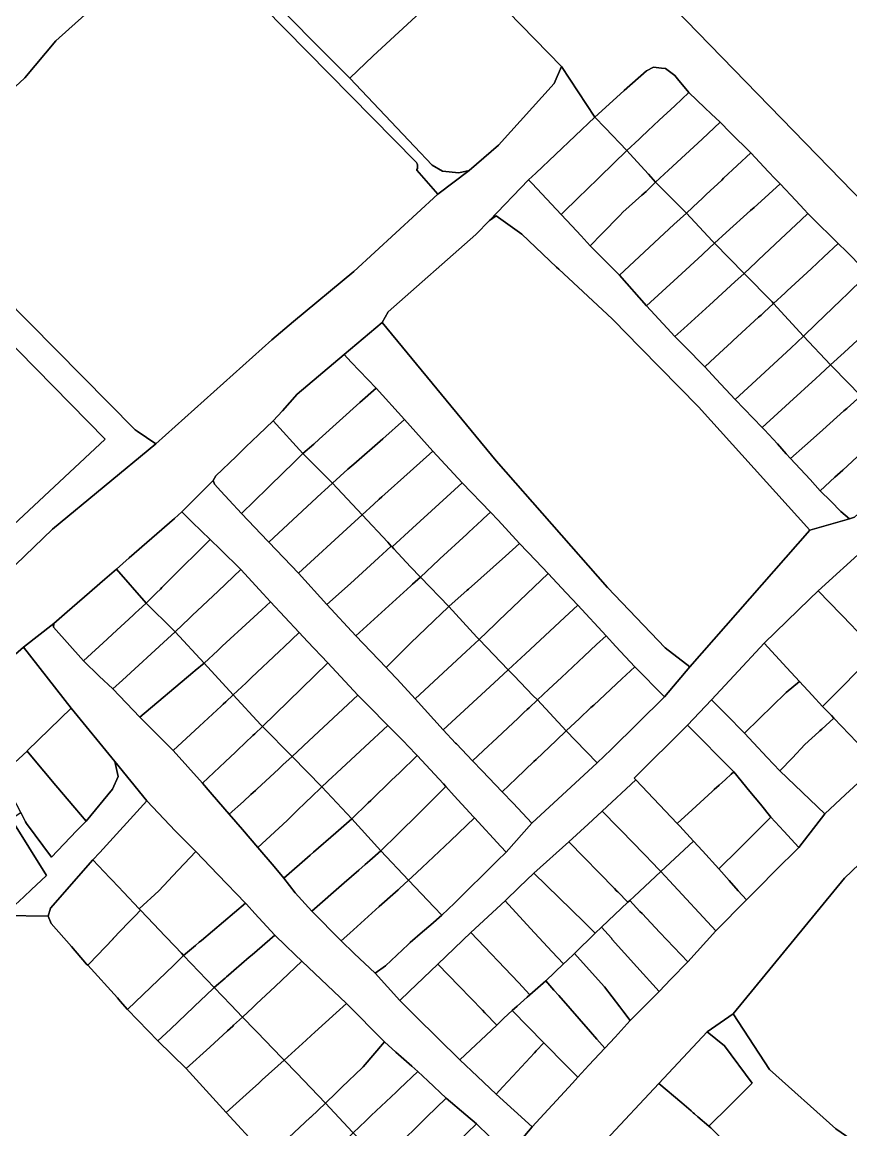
# Model space of a CAD drawing. Header units: inches. Extents: x 469561 to 471650, y 1000291 to 1003909.
# Drawn here: x 470900.6 to 471134.5, y 1000891.8 to 1001204.6 of the extents above; entities that cross this region are included whole.
import ezdxf

# ---------------------------------------------------------------- set-up
doc = ezdxf.new("R2010")
doc.units = ezdxf.units.IN
doc.header["$MEASUREMENT"] = 0
doc.layers.add('Gulele_10_08_New_Parcel', color=7, linetype='Continuous')

msp = doc.modelspace()

# ---------------------------------------------------------------- linework, layer by layer
at = {"layer": 'Gulele_10_08_New_Parcel'}
for points in [[(470872.5757, 1001426.4886), (471165.3998, 1001125.4952), (471210.7832, 1001089.9312), (471292.878, 1001049.4518)], [(470871.0301, 1001160.8889), (470901.2209, 1001188.7891), (470901.3201, 1001188.8808), (470910.0527, 1001199.3123), (470910.9881, 1001200.15), (470941.7318, 1001227.6826)], [(470950.3574, 1001227.5572), (471011.668, 1001165.173), (471011.8811, 1001164.9059), (471012.0459, 1001164.6066), (471012.1575, 1001164.2836), (471012.2128, 1001163.9464), (471012.2101, 1001163.6048), (471012.1495, 1001163.2685), (471012.0327, 1001162.9473), (471011.948, 1001162.799), (471017.8766, 1001156.0344), (470994.1962, 1001134.1441), (470977.132, 1001120.0352), (470972.2702, 1001115.936), (470971.0421, 1001114.8356), (470938.3325, 1001085.5256), (470933.001, 1001089.0999), (470932.7245, 1001089.2731), (470932.4799, 1001089.4889), (470872.7231, 1001149.8648)], [(470966.5411, 1001215.4953), (470993.0563, 1001188.7409), (471011.3501, 1001169.4266), (471016.3155, 1001164.1842), (471019.2678, 1001162.5113), (471023.893, 1001162.0192), (471026.7468, 1001162.7081), (471017.8766, 1001156.0344), (471011.948, 1001162.799), (471012.0327, 1001162.9473), (471012.1495, 1001163.2685), (471012.2101, 1001163.6048), (471012.2128, 1001163.9464), (471012.1575, 1001164.2836), (471012.0459, 1001164.6066), (471011.8811, 1001164.9059), (471011.668, 1001165.173), (470950.3574, 1001227.5572)], [(471134.6593, 1001138.4793), (471133.2694, 1001139.823), (471130.9888, 1001142.0278), (471130.6293, 1001142.3793), (471123.6249, 1001149.3206), (471122.3618, 1001150.5723), (471121.3062, 1001151.6983), (471118.9859, 1001154.1732), (471114.5464, 1001158.9087), (471113.0655, 1001160.4685), (471111.3086, 1001162.319), (471106.2557, 1001167.6413), (471100.4985, 1001173.395), (471097.5955, 1001176.2961), (471095.0556, 1001178.7271), (471093.2994, 1001180.4081), (471088.8255, 1001184.6901), (471085.5741, 1001188.5673), (471084.8093, 1001189.4793), (471082.1593, 1001191.4793), (471081.1044, 1001191.6122), (471078.8027, 1001191.9021), (471076.7887, 1001190.8463), (471070.559, 1001185.2274), (471066.3374, 1001181.4197), (471062.2923, 1001177.7712), (471052.8251, 1001192.0338), (471026.2548, 1001219.3914)], [(470875.0445, 1001028.5938), (470909.136, 1001061.4212), (470938.3325, 1001085.5256), (470971.0421, 1001114.8356), (470972.2702, 1001115.936), (470977.132, 1001120.0352), (470994.1962, 1001134.1441), (471017.8766, 1001156.0344), (471026.7468, 1001162.7081), (471035.0131, 1001169.7935), (471050.7585, 1001187.2118), (471052.8251, 1001192.0338), (471062.2923, 1001177.7712), (471045.576, 1001161.9282), (471043.5415, 1001159.9999), (471032.4693, 1001148.5793), (471028.6893, 1001144.5793), (471003.9093, 1001122.7793), (471002.2193, 1001119.7793), (470991.4553, 1001110.7179), (470978.2061, 1001099.478), (470974.0346, 1001094.8577), (470971.4746, 1001092.0222), (470967.3121, 1001088.0348), (470963.7304, 1001084.6038), (470960.9749, 1001081.9641), (470955.2493, 1001076.4793), (470954.5293, 1001075.1793), (470945.6203, 1001066.2654), (470943.5322, 1001064.4408), (470930.7609, 1001053.281), (470927.1656, 1001050.1394), (470923.8619, 1001047.2669), (470918.1577, 1001042.3074), (470916.1283, 1001040.543), (470913.2797, 1001038.0662), (470909.4993, 1001034.7793), (470900.9393, 1001028.0793), (470887.9393, 1001016.7793)], [(470872.7231, 1001149.8648), (470932.4799, 1001089.4889), (470932.7245, 1001089.2731), (470933.001, 1001089.0999), (470938.3325, 1001085.5256), (470909.136, 1001061.4212), (470875.0445, 1001028.5938)], [(470885.1593, 1001050.5793), (470924.0346, 1001086.7843), (470865.2637, 1001146.5548)], [(471138.5254, 1001056.0645), (471125.3293, 1001043.9968), (471122.8602, 1001041.5963), (471110.0764, 1001029.1681), (471106.5159, 1001025.3547), (471105.25, 1001023.9989), (471100.2368, 1001018.6295), (471095.1678, 1001013.2004), (471088.3998, 1001006.0093), (471073.358, 1000991.0414), (471073.8038, 1000990.5739), (471064.3495, 1000981.8025), (471060.3679, 1000978.136), (471054.9126, 1000973.1124), (471045.0004, 1000964.2865), (471040.88, 1000960.27), (471036.9213, 1000956.411), (471027.2807, 1000947.5172), (471017.9093, 1000938.5793), (471009.8277, 1000930.8362), (471007.1848, 1000928.3039), (471000.2108, 1000936.0071), (471003.1386, 1000938.1302), (471009.5253, 1000944.1444), (471010.1246, 1000944.7087), (471013.5641, 1000947.6761), (471015.9229, 1000949.7111), (471019.0318, 1000952.3933), (471022.6412, 1000955.8281), (471022.7099, 1000955.896), (471034.7007, 1000967.7429), (471037.1954, 1000970.2076), (471044.452, 1000978.4144), (471062.913, 1000995.3683), (471066.8131, 1000999.2168), (471081.8763, 1001014.0804), (471089.0893, 1001022.4793), (471122.9693, 1001061.0793), (471134.1892, 1001064.3324), (471135.5715, 1001064.7689)], [(471151.7673, 1000877.2541), (471130.2493, 1000892.0793), (471111.5593, 1000908.7793), (471101.3393, 1000924.5793), (471132.7793, 1000962.8793), (471200.9093, 1001027.8793), (471210.7793, 1001037.7793), (471217.1293, 1001043.7793), (471225.9093, 1001051.5793), (471236.9093, 1001060.2793), (471245.1593, 1001057.2793), (471253.4393, 1001053.8793)], [(471032.4951, 1000889.9244), (471028.8093, 1000893.4793), (471025.8456, 1000896.0147), (471020.2929, 1000900.7648), (471015.1107, 1000905.5987), (471012.2435, 1000908.2731), (471010.5591, 1000909.7636), (471006.0794, 1000913.7277), (471002.8412, 1000916.5931), (470992.0893, 1000927.4793), (470979.5046, 1000939.3886), (470977.6083, 1000941.2341), (470974.918, 1000943.8523), (470971.9287, 1000946.7616), (470966.2655, 1000952.8852), (470963.8638, 1000955.4822), (470963.6087, 1000955.758), (470955.8369, 1000963.8462), (470949.5593, 1000970.3793), (470944.5799, 1000975.3762), (470943.8793, 1000976.0793), (470935.8077, 1000984.7089), (470926.7537, 1000995.7751), (470914.3793, 1001010.8793), (470900.9393, 1001028.0793), (470909.4993, 1001034.7793), (470909.3793, 1001033.6793), (470917.8682, 1001024.2294), (470922.338, 1001019.9302), (470926.1456, 1001016.2679), (470933.7441, 1001008.3397), (470943.1556, 1000998.8761), (470951.5002, 1000989.6521), (470953.6497, 1000987.1607), (470956.0207, 1000984.4124), (470959.0125, 1000980.9446), (470962.7584, 1000976.5732), (470967.1416, 1000971.4582), (470971.694, 1000966.1009), (470974.4376, 1000962.8723), (470977.6396, 1000958.6807), (470982.3551, 1000953.5576), (470990.6219, 1000945.1162), (470994.3344, 1000941.5895), (471000.2108, 1000936.0071), (471007.1848, 1000928.3039), (471011.7134, 1000923.8117), (471024.0898, 1000911.5347), (471029.1539, 1000906.7958), (471034.4013, 1000901.8853), (471044.5252, 1000892.5929), (471037.9034, 1000884.7084)], [(471200.9093, 1001027.8793), (471132.7793, 1000962.8793), (471101.3393, 1000924.5793), (471093.9693, 1000919.4793), (471080.3393, 1000904.8793), (471065.3793, 1000888.8793)], [(471037.9034, 1000884.7084), (471044.5252, 1000892.5929), (471055.9131, 1000904.9998), (471057.4246, 1000906.6465), (471060.5765, 1000909.9937), (471065.0963, 1000914.7935), (471067.9629, 1000917.9671), (471072.2193, 1000922.6793), (471080.4398, 1000930.8838), (471083.7299, 1000934.2835), (471088.4712, 1000939.1829), (471096.4369, 1000947.9877), (471105.0379, 1000956.7297), (471108.8032, 1000960.4951), (471113.0169, 1000964.7087), (471119.8429, 1000971.5348), (471127.1749, 1000981.0523), (471133.0535, 1000986.4639), (471142.262, 1000994.9408)], [(470895.4127, 1000952.2701), (470907.8714, 1000952.1053), (470908.7508, 1000950.076), (470914.4731, 1000943.52), (470918.7755, 1000938.5908), (470919.1001, 1000938.3063), (470927.4357, 1000929.0211), (470928.2762, 1000928.0849), (470930.3382, 1000925.788), (470936.1592, 1000919.6861), (470938.8516, 1000916.8637), (470946.901, 1000909.0848), (470958.1973, 1000896.7063), (470967.8156, 1000886.1532)], [(471105.6893, 1000881.3793), (471094.9993, 1000892.3793), (471094.4593, 1000892.8356), (471100.2435, 1000898.5716), (471106.1465, 1000904.4255), (471106.54, 1000904.8157), (471106.6438, 1000904.9186), (471098.8793, 1000915.4793), (471093.9693, 1000919.4793), (471101.3393, 1000924.5793), (471111.5593, 1000908.7793), (471130.2493, 1000892.0793), (471151.7673, 1000877.2541)], [(471065.3793, 1000888.8793), (471080.3393, 1000904.8793), (471086.7788, 1000899.3635), (471089.413, 1000897.1072), (471090.0293, 1000896.5793), (471090.3704, 1000896.291), (471091.3345, 1000895.4763), (471094.4593, 1000892.8356), (471094.9993, 1000892.3793), (471105.6893, 1000881.3793)]]:
    msp.add_lwpolyline(points, dxfattribs=at)
for points in [[(470815.7428, 1001198.5782), (470825.6582, 1001207.4122), (470842.4913, 1001222.4096), (470846.3523, 1001225.8495), (470857.4011, 1001235.6933), (470900.9757, 1001274.5157), (470939.3617, 1001231.4309), (470941.9476, 1001227.8758), (470941.7318, 1001227.6826), (470910.9881, 1001200.15), (470910.0527, 1001199.3123), (470901.3201, 1001188.8808), (470901.2209, 1001188.7891), (470871.0301, 1001160.8889), (470867.4328, 1001157.5645), (470861.1144, 1001150.9445), (470832.6293, 1001181.0793), (470828.6956, 1001185.1556)], [(470999.7024, 1001195.0965), (470993.0563, 1001188.7409), (470966.5411, 1001215.4953), (470971.2476, 1001219.4483), (470972.614, 1001220.6383), (470978.1583, 1001225.4665), (471001.3467, 1001245.6603), (471026.2548, 1001219.3914), (471023.6952, 1001217.1404), (471014.1674, 1001208.3866)], [(471026.7468, 1001162.7081), (471023.893, 1001162.0192), (471019.2678, 1001162.5113), (471016.3155, 1001164.1842), (471011.3501, 1001169.4266), (470993.0563, 1001188.7409), (470999.7024, 1001195.0965), (471014.1674, 1001208.3866), (471023.6952, 1001217.1404), (471026.2548, 1001219.3914), (471052.8251, 1001192.0338), (471050.7585, 1001187.2118), (471035.0131, 1001169.7935)], [(471062.2923, 1001177.7712), (471066.3374, 1001181.4197), (471070.559, 1001185.2274), (471076.7887, 1001190.8463), (471078.8027, 1001191.9021), (471081.1044, 1001191.6122), (471082.1593, 1001191.4793), (471084.8093, 1001189.4793), (471085.5741, 1001188.5673), (471088.8255, 1001184.6901), (471084.8175, 1001180.9584), (471080.4449, 1001176.8874), (471077.1819, 1001173.8494), (471075.3127, 1001172.1091), (471074.7165, 1001171.554), (471071.2825, 1001168.3568), (471065.1675, 1001174.7603)], [(471071.2825, 1001168.3568), (471074.7165, 1001171.554), (471075.3127, 1001172.1091), (471077.1819, 1001173.8494), (471080.4449, 1001176.8874), (471084.8175, 1001180.9584), (471088.8255, 1001184.6901), (471093.2994, 1001180.4081), (471095.0556, 1001178.7271), (471097.5955, 1001176.2961), (471092.5219, 1001171.5675), (471087.8434, 1001167.2072), (471083.0611, 1001162.7502), (471079.4077, 1001159.3452), (471077.3543, 1001161.6226), (471072.165, 1001167.3781)], [(470793.6593, 1001142.7793), (470829.817, 1001178.3154), (470832.6293, 1001181.0793), (470861.1144, 1001150.9445), (470865.2637, 1001146.5548), (470924.0346, 1001086.7843), (470885.1593, 1001050.5793)], [(471043.5415, 1001159.9999), (471045.576, 1001161.9282), (471062.2923, 1001177.7712), (471065.1675, 1001174.7603), (471071.2825, 1001168.3568), (471063.6241, 1001160.8624), (471059.5726, 1001156.8976), (471058.0565, 1001155.4139), (471052.7809, 1001150.2513), (471044.5152, 1001158.9725)], [(471079.4077, 1001159.3452), (471083.0611, 1001162.7502), (471087.8434, 1001167.2072), (471092.5219, 1001171.5675), (471097.5955, 1001176.2961), (471100.4985, 1001173.395), (471106.2557, 1001167.6413), (471098.5992, 1001160.4706), (471098.0569, 1001159.9627), (471093.7049, 1001155.8868), (471092.4142, 1001154.6781), (471091.5258, 1001153.846), (471088.0809, 1001150.6197), (471080.0591, 1001158.6898)], [(471052.7809, 1001150.2513), (471058.0565, 1001155.4139), (471059.5726, 1001156.8976), (471063.6241, 1001160.8624), (471071.2825, 1001168.3568), (471072.165, 1001167.3781), (471077.3543, 1001161.6226), (471079.4077, 1001159.3452), (471076.6951, 1001156.7812), (471075.5293, 1001155.6793), (471070.1593, 1001150.8793), (471069.2938, 1001149.995), (471064.2376, 1001144.8289), (471060.929, 1001141.4484), (471058.3898, 1001144.1917), (471055.7566, 1001147.0365)], [(471088.0809, 1001150.6197), (471091.5258, 1001153.846), (471092.4142, 1001154.6781), (471093.7049, 1001155.8868), (471098.0569, 1001159.9627), (471098.5992, 1001160.4706), (471106.2557, 1001167.6413), (471111.3086, 1001162.319), (471113.0655, 1001160.4685), (471114.5464, 1001158.9087), (471111.3246, 1001155.9907), (471108.1311, 1001153.0983), (471107.2169, 1001152.2703), (471106.1919, 1001151.3419), (471099.3634, 1001145.1572), (471096.0187, 1001142.1279), (471095.3793, 1001142.7793)], [(471032.4693, 1001148.5793), (471043.5415, 1001159.9999), (471044.5152, 1001158.9725), (471052.7809, 1001150.2513), (471055.7566, 1001147.0365), (471058.3898, 1001144.1917), (471060.929, 1001141.4484), (471065.4228, 1001136.9152), (471069.2226, 1001133.0821), (471076.8614, 1001124.4974), (471082.6592, 1001118.1726), (471084.864, 1001115.7673), (471087.6314, 1001112.9608), (471093.2785, 1001107.2339), (471096.4762, 1001103.7876), (471101.8606, 1001097.9845), (471109.5172, 1001090.1498), (471110.1907, 1001089.4127), (471113.7797, 1001085.4846), (471116.3065, 1001082.7024), (471117.5292, 1001081.3561), (471123.0254, 1001075.382), (471125.8956, 1001072.2622), (471128.8399, 1001069.2812), (471131.7157, 1001066.3694), (471134.1892, 1001064.3324), (471122.9693, 1001061.0793), (471091.5293, 1001095.9793), (471075.1078, 1001112.6086), (471074.9393, 1001112.7793), (471067.5186, 1001120.3805), (471067.1293, 1001120.7793), (471052.0902, 1001134.7736), (471051.4393, 1001135.3793), (471041.6701, 1001144.7141), (471034.4093, 1001149.8793)], [(471060.929, 1001141.4484), (471064.2376, 1001144.8289), (471069.2938, 1001149.995), (471070.1593, 1001150.8793), (471075.5293, 1001155.6793), (471076.6951, 1001156.7812), (471079.4077, 1001159.3452), (471080.0591, 1001158.6898), (471088.0809, 1001150.6197), (471084.544, 1001147.4473), (471081.8051, 1001144.8793), (471069.2226, 1001133.0821), (471065.4228, 1001136.9152)], [(471096.0187, 1001142.1279), (471099.3634, 1001145.1572), (471106.1919, 1001151.3419), (471107.2169, 1001152.2703), (471108.1311, 1001153.0983), (471111.3246, 1001155.9907), (471114.5464, 1001158.9087), (471118.9859, 1001154.1732), (471121.3062, 1001151.6983), (471122.3618, 1001150.5723), (471120.4736, 1001148.785), (471114.6708, 1001143.2924), (471108.4674, 1001137.4205), (471107.7927, 1001136.7819), (471104.4093, 1001133.5793)], [(471069.2226, 1001133.0821), (471081.8051, 1001144.8793), (471084.544, 1001147.4473), (471088.0809, 1001150.6197), (471095.3793, 1001142.7793), (471096.0187, 1001142.1279), (471092.9239, 1001139.2797), (471092.5136, 1001138.9021), (471085.6446, 1001132.5806), (471076.8614, 1001124.4974)], [(471104.4093, 1001133.5793), (471107.7927, 1001136.7819), (471108.4674, 1001137.4205), (471114.6708, 1001143.2924), (471120.4736, 1001148.785), (471122.3618, 1001150.5723), (471123.6249, 1001149.3206), (471130.6293, 1001142.3793), (471130.9888, 1001142.0278), (471126.9368, 1001138.2811), (471123.3057, 1001134.9236), (471116.5742, 1001128.6993), (471116.2844, 1001128.4314), (471115.9811, 1001128.151), (471112.7215, 1001125.137), (471112.3393, 1001125.5793)], [(471002.2193, 1001119.7793), (471003.9093, 1001122.7793), (471028.6893, 1001144.5793), (471032.4693, 1001148.5793), (471034.4093, 1001149.8793), (471041.6701, 1001144.7141), (471051.4393, 1001135.3793), (471052.0902, 1001134.7736), (471067.1293, 1001120.7793), (471067.5186, 1001120.3805), (471074.9393, 1001112.7793), (471075.1078, 1001112.6086), (471091.5293, 1001095.9793), (471122.9693, 1001061.0793), (471089.0893, 1001022.4793), (471082.1293, 1001027.8793), (471065.8393, 1001044.8793), (471034.4093, 1001080.6793)], [(471076.8614, 1001124.4974), (471085.6446, 1001132.5806), (471092.5136, 1001138.9021), (471092.9239, 1001139.2797), (471096.0187, 1001142.1279), (471104.4093, 1001133.5793), (471101.8083, 1001131.209), (471094.6464, 1001124.6822), (471087.4052, 1001118.0831), (471084.864, 1001115.7673), (471082.6592, 1001118.1726)], [(471112.7215, 1001125.137), (471115.9811, 1001128.151), (471116.2844, 1001128.4314), (471116.5742, 1001128.6993), (471123.3057, 1001134.9236), (471126.9368, 1001138.2811), (471130.9888, 1001142.0278), (471133.2694, 1001139.823), (471134.6593, 1001138.4793), (471135.2003, 1001137.8896), (471138.8793, 1001133.8793), (471139.3493, 1001133.4359), (471134.7062, 1001128.9577), (471133.6464, 1001127.9355), (471131.718, 1001126.0756), (471124.742, 1001119.3475), (471121.1305, 1001115.8642)], [(471084.864, 1001115.7673), (471087.4052, 1001118.0831), (471094.6464, 1001124.6822), (471101.8083, 1001131.209), (471104.4093, 1001133.5793), (471112.3393, 1001125.5793), (471112.7215, 1001125.137), (471110.0435, 1001122.6711), (471109.161, 1001121.8585), (471108.4893, 1001121.24), (471102.5471, 1001115.7684), (471101.2368, 1001114.5619), (471100.8686, 1001114.2228), (471098.6012, 1001112.1351), (471096.2257, 1001109.9477), (471093.2785, 1001107.2339), (471087.6314, 1001112.9608)], [(471121.1305, 1001115.8642), (471124.742, 1001119.3475), (471131.718, 1001126.0756), (471133.6464, 1001127.9355), (471134.7062, 1001128.9577), (471139.3493, 1001133.4359), (471140.9851, 1001131.7873), (471144.0833, 1001128.6648), (471147.6732, 1001125.0467), (471144.3824, 1001122.0323), (471139.6986, 1001117.7418), (471136.7726, 1001115.0615), (471136.4449, 1001114.7613), (471132.6835, 1001111.3158), (471128.8071, 1001107.765)], [(471093.2785, 1001107.2339), (471096.2257, 1001109.9477), (471098.6012, 1001112.1351), (471100.8686, 1001114.2228), (471101.2368, 1001114.5619), (471102.5471, 1001115.7684), (471108.4893, 1001121.24), (471109.161, 1001121.8585), (471110.0435, 1001122.6711), (471112.7215, 1001125.137), (471121.1305, 1001115.8642), (471117.5429, 1001112.5354), (471105.4798, 1001101.3426), (471101.8606, 1001097.9845), (471096.4762, 1001103.7876)], [(471128.8071, 1001107.765), (471132.6835, 1001111.3158), (471136.4449, 1001114.7613), (471136.7726, 1001115.0615), (471139.6986, 1001117.7418), (471144.3824, 1001122.0323), (471147.6732, 1001125.0467), (471149.8114, 1001122.8699), (471155.4993, 1001117.0793), (471156.1127, 1001116.4408), (471150.2403, 1001110.997), (471149.5729, 1001110.3783), (471147.0589, 1001108.0478), (471141.7952, 1001103.1683), (471141.1079, 1001102.5312), (471140.8475, 1001102.2898), (471137.3098, 1001099.0103), (471129.4014, 1001107.1531)], [(470991.4553, 1001110.7179), (471002.2193, 1001119.7793), (471034.4093, 1001080.6793), (471065.8393, 1001044.8793), (471082.1293, 1001027.8793), (471089.0893, 1001022.4793), (471081.8763, 1001014.0804), (471073.5181, 1001022.5508), (471068.1821, 1001028.3096), (471065.4247, 1001031.2855), (471057.4501, 1001039.9509), (471054.1476, 1001043.4506), (471049.0359, 1001048.8674), (471045.5554, 1001052.5383), (471040.9985, 1001057.3444), (471034.9097, 1001063.898), (471032.7727, 1001066.1981), (471024.798, 1001074.4867), (471016.5094, 1001083.466), (471008.4993, 1001092.3793), (471000.4974, 1001101.2362), (470993.483, 1001108.5917)], [(471101.8606, 1001097.9845), (471105.4798, 1001101.3426), (471117.5429, 1001112.5354), (471121.1305, 1001115.8642), (471128.8071, 1001107.765), (471125.827, 1001105.0437), (471124.628, 1001103.9487), (471117.2366, 1001097.199), (471109.5172, 1001090.1498)], [(470971.4746, 1001092.0222), (470974.0346, 1001094.8577), (470978.2061, 1001099.478), (470991.4553, 1001110.7179), (470993.483, 1001108.5917), (471000.4974, 1001101.2362), (470995.9072, 1001097.1228), (470984.4241, 1001086.8326), (470982.8698, 1001085.4397), (470979.8413, 1001082.7258)], [(471109.5172, 1001090.1498), (471117.2366, 1001097.199), (471124.628, 1001103.9487), (471125.827, 1001105.0437), (471128.8071, 1001107.765), (471129.4014, 1001107.1531), (471137.3098, 1001099.0103), (471133.4471, 1001095.5629), (471133.3787, 1001095.5017), (471132.5653, 1001094.7758), (471126.6432, 1001089.4904), (471125.6573, 1001088.6104), (471121.5665, 1001084.9594), (471117.5292, 1001081.3561), (471116.3065, 1001082.7024), (471113.7797, 1001085.4846), (471110.1907, 1001089.4127)], [(470979.8413, 1001082.7258), (470982.8698, 1001085.4397), (470984.4241, 1001086.8326), (470995.9072, 1001097.1228), (471000.4974, 1001101.2362), (471008.4993, 1001092.3793), (471002.3474, 1001086.9491), (470994.2028, 1001079.76), (470992.5422, 1001078.2942), (470988.1447, 1001074.4123), (470988.0047, 1001074.5624), (470982.5088, 1001080.0583)], [(471117.5292, 1001081.3561), (471121.5665, 1001084.9594), (471125.6573, 1001088.6104), (471126.6432, 1001089.4904), (471132.5653, 1001094.7758), (471133.3787, 1001095.5017), (471133.4471, 1001095.5629), (471137.3098, 1001099.0103), (471142.1005, 1001093.561), (471145.2493, 1001089.9793), (471141.7303, 1001086.7578), (471138.7355, 1001084.0163), (471135.1672, 1001080.7497), (471134.9202, 1001080.5237), (471132.2366, 1001078.067), (471130.0473, 1001076.0628), (471125.8956, 1001072.2622), (471123.0254, 1001075.382)], [(470954.5293, 1001075.1793), (470955.2493, 1001076.4793), (470960.9749, 1001081.9641), (470963.7304, 1001084.6038), (470967.3121, 1001088.0348), (470971.4746, 1001092.0222), (470979.8413, 1001082.7258), (470977.3703, 1001080.3203), (470970.5584, 1001073.6889), (470969.8384, 1001072.988), (470962.4453, 1001065.7909), (470958.9625, 1001069.6143), (470956.6714, 1001072.1295), (470954.8391, 1001074.1409)], [(470988.1447, 1001074.4123), (470992.5422, 1001078.2942), (470994.2028, 1001079.76), (471002.3474, 1001086.9491), (471008.4993, 1001092.3793), (471016.5094, 1001083.466), (471010.1205, 1001077.7023), (471002.1528, 1001070.5144), (471001.3967, 1001069.8322), (470999.8968, 1001068.4791), (470996.5195, 1001065.4323)], [(471125.8956, 1001072.2622), (471130.0473, 1001076.0628), (471132.2366, 1001078.067), (471134.9202, 1001080.5237), (471135.1672, 1001080.7497), (471138.7355, 1001084.0163), (471141.7303, 1001086.7578), (471145.2493, 1001089.9793), (471153.541, 1001080.9924), (471150.0824, 1001077.8698), (471146.1936, 1001074.3589), (471142.6631, 1001071.1715), (471140.7872, 1001069.4778), (471135.5715, 1001064.7689), (471134.1892, 1001064.3324), (471131.7157, 1001066.3694), (471128.8399, 1001069.2812)], [(470962.4453, 1001065.7909), (470969.8384, 1001072.988), (470970.5584, 1001073.6889), (470977.3703, 1001080.3203), (470979.8413, 1001082.7258), (470982.5088, 1001080.0583), (470988.0047, 1001074.5624), (470988.1447, 1001074.4123), (470985.9247, 1001072.3442), (470985.0745, 1001071.5521), (470970.2062, 1001057.7006), (470969.9393, 1001057.9793)], [(470996.5195, 1001065.4323), (470999.8968, 1001068.4791), (471001.3967, 1001069.8322), (471002.1528, 1001070.5144), (471010.1205, 1001077.7023), (471016.5094, 1001083.466), (471024.798, 1001074.4867), (471018.31, 1001068.5534), (471010.7434, 1001061.6337), (471005.0041, 1001056.3851), (471004.7672, 1001056.6379), (471003.7788, 1001057.6918)], [(470945.6203, 1001066.2654), (470954.5293, 1001075.1793), (470954.8391, 1001074.1409), (470956.6714, 1001072.1295), (470958.9625, 1001069.6143), (470962.4453, 1001065.7909), (470969.9393, 1001057.9793), (470970.2062, 1001057.7006), (470978.5593, 1001048.9793), (470986.5694, 1001040.1458), (470994.7971, 1001031.2374), (471003.3066, 1001022.3572), (471004.2005, 1001021.389), (471006.4093, 1001018.9964), (471011.492, 1001013.491), (471019.4238, 1001004.7659), (471022.9459, 1001000.9601), (471023.1625, 1001000.7335), (471027.7493, 1000995.9335), (471030.4284, 1000993.1335), (471036.1007, 1000987.2053), (471039.1482, 1000983.9974), (471044.452, 1000978.4144), (471037.1954, 1000970.2076), (471035.7104, 1000971.8188), (471028.2882, 1000979.8716), (471028.0293, 1000980.1793), (471022.5641, 1000986.1379), (471020.2101, 1000988.7044), (471019.4993, 1000989.4793), (471012.0897, 1000997.5126), (471011.6593, 1000997.9793), (471007.9985, 1001001.7315), (471003.8499, 1001005.9835), (470998.3024, 1001011.4932), (470995.292, 1001014.4831), (470986.9088, 1001023.6232), (470981.1654, 1001029.6538), (470978.7584, 1001032.1811), (470970.6663, 1001040.9136), (470968.6309, 1001043.1296), (470962.3393, 1001049.9793), (470956.5211, 1001055.6768), (470953.6593, 1001058.4793), (470948.5917, 1001063.3875)], [(470970.2062, 1001057.7006), (470985.0745, 1001071.5521), (470985.9247, 1001072.3442), (470988.1447, 1001074.4123), (470996.5195, 1001065.4323), (470993.3473, 1001062.5263), (470978.5593, 1001048.9793)], [(471005.0041, 1001056.3851), (471010.7434, 1001061.6337), (471018.31, 1001068.5534), (471024.798, 1001074.4867), (471032.7727, 1001066.1981), (471030.8607, 1001064.4257), (471030.3378, 1001063.941), (471026.711, 1001060.579), (471026.0933, 1001060.0064), (471018.5136, 1001052.9801), (471018.2385, 1001052.7251), (471012.9931, 1001047.8627), (471010.2376, 1001050.8022), (471005.4897, 1001055.8671)], [(470927.1656, 1001050.1394), (470930.7609, 1001053.281), (470943.5322, 1001064.4408), (470945.6203, 1001066.2654), (470948.5917, 1001063.3875), (470953.6593, 1001058.4793), (470949.6714, 1001054.5058), (470946.0568, 1001050.9043), (470940.0135, 1001044.8829), (470939.5866, 1001044.4575), (470938.5161, 1001043.3909), (470935.5782, 1001040.4636)], [(471012.9931, 1001047.8627), (471018.2385, 1001052.7251), (471018.5136, 1001052.9801), (471026.0933, 1001060.0064), (471026.711, 1001060.579), (471030.3378, 1001063.941), (471030.8607, 1001064.4257), (471032.7727, 1001066.1981), (471034.9097, 1001063.898), (471040.9985, 1001057.3444), (471037.0385, 1001053.8155), (471026.5832, 1001044.4982), (471026.1794, 1001044.1383), (471021.043, 1001039.561)], [(470978.5593, 1001048.9793), (470993.3473, 1001062.5263), (470996.5195, 1001065.4323), (471003.7788, 1001057.6918), (471004.7672, 1001056.6379), (471002.3043, 1001054.3585), (471001.247, 1001053.3801), (471001.1772, 1001053.3155), (470993.2875, 1001046.0138), (470986.5694, 1001040.1458)], [(470935.5782, 1001040.4636), (470938.5161, 1001043.3909), (470939.5866, 1001044.4575), (470940.0135, 1001044.8829), (470946.0568, 1001050.9043), (470949.6714, 1001054.5058), (470953.6593, 1001058.4793), (470956.5211, 1001055.6768), (470962.3393, 1001049.9793), (470955.8735, 1001043.8565), (470948.6081, 1001036.9765), (470947.8198, 1001036.2301), (470943.7574, 1001032.3832), (470943.1722, 1001032.9613)], [(471021.043, 1001039.561), (471026.1794, 1001044.1383), (471026.5832, 1001044.4982), (471037.0385, 1001053.8155), (471040.9985, 1001057.3444), (471045.5554, 1001052.5383), (471049.0359, 1001048.8674), (471043.0135, 1001043.0976), (471035.0663, 1001035.4836), (471034.1068, 1001034.5644), (471029.5703, 1001030.2181), (471028.9387, 1001030.9101)], [(470986.5694, 1001040.1458), (470993.2875, 1001046.0138), (471001.1772, 1001053.3155), (471001.247, 1001053.3801), (471002.3043, 1001054.3585), (471004.7672, 1001056.6379), (471005.0041, 1001056.3851), (471005.4897, 1001055.8671), (471010.2376, 1001050.8022), (471012.9931, 1001047.8627), (471010.7835, 1001045.8539), (471010.3271, 1001045.4366), (470994.7971, 1001031.2374)], [(471125.3293, 1001043.9968), (471138.5254, 1001056.0645), (471140.9941, 1001053.0747), (471145.2408, 1001047.9316), (471149.6584, 1001042.5816), (471141.8164, 1001035.7224), (471139.9659, 1001034.1038), (471137.1932, 1001031.6786), (471135.7473, 1001033.1799), (471134.896, 1001034.0637), (471128.4935, 1001040.7115)], [(470909.3793, 1001033.6793), (470909.4993, 1001034.7793), (470913.2797, 1001038.0662), (470916.1283, 1001040.543), (470918.1577, 1001042.3074), (470923.8619, 1001047.2669), (470927.1656, 1001050.1394), (470935.5782, 1001040.4636), (470933.4373, 1001038.5011), (470932.6047, 1001037.7379), (470931.945, 1001037.1331), (470926.0469, 1001031.7265), (470924.5381, 1001030.3435), (470917.8682, 1001024.2294)], [(470943.7574, 1001032.3832), (470947.8198, 1001036.2301), (470948.6081, 1001036.9765), (470955.8735, 1001043.8565), (470962.3393, 1001049.9793), (470968.6309, 1001043.1296), (470970.6663, 1001040.9136), (470968.1911, 1001038.6204), (470964.8189, 1001035.4962), (470957.0794, 1001028.3258), (470955.8017, 1001027.142), (470951.9077, 1001023.5343)], [(470994.7971, 1001031.2374), (471010.3271, 1001045.4366), (471010.7835, 1001045.8539), (471012.9931, 1001047.8627), (471021.043, 1001039.561), (471018.6252, 1001037.2507), (471017.1798, 1001035.8695), (471016.827, 1001035.5324), (471010.2307, 1001029.2288), (471003.3066, 1001022.3572)], [(471029.5703, 1001030.2181), (471034.1068, 1001034.5644), (471035.0663, 1001035.4836), (471043.0135, 1001043.0976), (471049.0359, 1001048.8674), (471054.1476, 1001043.4506), (471057.4501, 1001039.9509), (471053.6943, 1001036.4591), (471042.6504, 1001026.1914), (471037.7961, 1001021.6783)], [(471110.0764, 1001029.1681), (471122.8602, 1001041.5963), (471125.3293, 1001043.9968), (471128.4935, 1001040.7115), (471134.896, 1001034.0637), (471135.7473, 1001033.1799), (471137.1932, 1001031.6786), (471139.7881, 1001028.8359), (471141.81, 1001026.621), (471126.5321, 1001011.3531), (471123.5837, 1001014.5451), (471120.0639, 1001018.3556), (471116.4549, 1001022.2627)], [(470917.8682, 1001024.2294), (470924.5381, 1001030.3435), (470926.0469, 1001031.7265), (470931.945, 1001037.1331), (470932.6047, 1001037.7379), (470933.4373, 1001038.5011), (470935.5782, 1001040.4636), (470943.1722, 1001032.9613), (470943.7574, 1001032.3832), (470941.579, 1001030.3899), (470928.8946, 1001018.7833), (470926.1456, 1001016.2679), (470922.338, 1001019.9302)], [(470951.9077, 1001023.5343), (470955.8017, 1001027.142), (470957.0794, 1001028.3258), (470964.8189, 1001035.4962), (470968.1911, 1001038.6204), (470970.6663, 1001040.9136), (470978.7584, 1001032.1811), (470974.5593, 1001028.2015), (470973.1625, 1001026.8778), (470965.3522, 1001019.4758), (470963.8099, 1001018.0142), (470960.1745, 1001014.5689)], [(471003.3066, 1001022.3572), (471010.2307, 1001029.2288), (471016.827, 1001035.5324), (471017.1798, 1001035.8695), (471018.6252, 1001037.2507), (471021.043, 1001039.561), (471028.9387, 1001030.9101), (471029.5703, 1001030.2181), (471025.8846, 1001026.8183), (471015.4321, 1001017.1763), (471011.492, 1001013.491), (471006.4093, 1001018.9964), (471004.2005, 1001021.389)], [(471037.7961, 1001021.6783), (471042.6504, 1001026.1914), (471053.6943, 1001036.4591), (471057.4501, 1001039.9509), (471065.4247, 1001031.2855), (471062.742, 1001028.7851), (471059.2465, 1001025.5272), (471052.7968, 1001019.5159), (471049.2976, 1001016.2545), (471046.0218, 1001013.2014), (471044.7875, 1001014.4734), (471039.4344, 1001019.99)], [(470926.1456, 1001016.2679), (470928.8946, 1001018.7833), (470941.579, 1001030.3899), (470943.7574, 1001032.3832), (470951.9077, 1001023.5343), (470949.4196, 1001021.4529), (470948.794, 1001020.9296), (470933.7441, 1001008.3397)], [(470960.1745, 1001014.5689), (470963.8099, 1001018.0142), (470965.3522, 1001019.4758), (470973.1625, 1001026.8778), (470974.5593, 1001028.2015), (470978.7584, 1001032.1811), (470981.1654, 1001029.6538), (470986.9088, 1001023.6232), (470971.9906, 1001009.1594), (470968.3831, 1001005.6617), (470967.9519, 1001006.1296)], [(471011.492, 1001013.491), (471015.4321, 1001017.1763), (471025.8846, 1001026.8183), (471029.5703, 1001030.2181), (471037.7961, 1001021.6783), (471035.1661, 1001019.2401), (471033.8118, 1001017.9845), (471019.4238, 1001004.7659)], [(471046.0218, 1001013.2014), (471049.2976, 1001016.2545), (471052.7968, 1001019.5159), (471059.2465, 1001025.5272), (471062.742, 1001028.7851), (471065.4247, 1001031.2855), (471068.1821, 1001028.3096), (471073.5181, 1001022.5508), (471069.8754, 1001019.1447), (471061.9267, 1001011.7122), (471061.1611, 1001010.9963), (471057.8086, 1001007.8616), (471056.6679, 1001006.7949), (471054.1849, 1001004.4732)], [(471095.1678, 1001013.2004), (471100.2368, 1001018.6295), (471105.25, 1001023.9989), (471106.5159, 1001025.3547), (471110.0764, 1001029.1681), (471116.4549, 1001022.2627), (471120.0639, 1001018.3556), (471116.219, 1001015.2517), (471116.0359, 1001015.1039), (471108.7457, 1001007.9031), (471104.5444, 1001003.7533), (471099.2973, 1001009.0398)], [(470886.8393, 1001015.5793), (470887.9393, 1001016.7793), (470900.9393, 1001028.0793), (470914.3793, 1001010.8793), (470902.1134, 1000998.9088), (470901.9335, 1000998.7333), (470896.1613, 1000993.3219), (470894.6636, 1000996.8978), (470893.5058, 1000999.6622), (470890.8776, 1001005.9374), (470887.7339, 1001013.4433)], [(471126.5321, 1001011.3531), (471141.81, 1001026.621), (471154.5745, 1001012.6376), (471155.0555, 1001012.1106), (471157.2785, 1001009.6754), (471153.433, 1001005.9021), (471152.9681, 1001005.4459), (471147.2732, 1000999.8579), (471145.408, 1000998.0277), (471142.262, 1000994.9408), (471136.2152, 1001001.2499), (471129.7061, 1001008.0414), (471129.0399, 1001008.7365)], [(470933.7441, 1001008.3397), (470948.794, 1001020.9296), (470949.4196, 1001021.4529), (470951.9077, 1001023.5343), (470960.1745, 1001014.5689), (470958.0565, 1001012.6159), (470957.3595, 1001011.9732), (470956.7403, 1001011.4023), (470950.6323, 1001005.7702), (470943.1556, 1000998.8761)], [(470968.3831, 1001005.6617), (470971.9906, 1001009.1594), (470986.9088, 1001023.6232), (470995.292, 1001014.4831), (470980.1227, 1001000.3033), (470979.7796, 1000999.9826), (470976.8245, 1000997.2203)], [(471054.1849, 1001004.4732), (471056.6679, 1001006.7949), (471057.8086, 1001007.8616), (471061.1611, 1001010.9963), (471061.9267, 1001011.7122), (471069.8754, 1001019.1447), (471073.5181, 1001022.5508), (471081.8763, 1001014.0804), (471066.8131, 1000999.2168), (471062.913, 1000995.3683), (471056.8017, 1001001.7435)], [(471019.4238, 1001004.7659), (471033.8118, 1001017.9845), (471035.1661, 1001019.2401), (471037.7961, 1001021.6783), (471039.4344, 1001019.99), (471044.7875, 1001014.4734), (471046.0218, 1001013.2014), (471043.6608, 1001010.9702), (471043.1241, 1001010.463), (471042.2472, 1001009.6343), (471040.587, 1001008.0654), (471033.242, 1001001.1242), (471032.2369, 1001000.1744), (471027.7493, 1000995.9335), (471023.1625, 1001000.7335), (471022.9459, 1001000.9601)], [(471104.5444, 1001003.7533), (471108.7457, 1001007.9031), (471116.0359, 1001015.1039), (471116.219, 1001015.2517), (471120.0639, 1001018.3556), (471123.5837, 1001014.5451), (471126.5321, 1001011.3531), (471129.0399, 1001008.7365), (471129.7061, 1001008.0414), (471126.313, 1001004.9232), (471125.8133, 1001004.4639), (471125.4813, 1001004.1588), (471121.5592, 1001000.5545), (471118.022, 1000996.8312), (471114.4849, 1000993.1078), (471110.9205, 1000996.925), (471107.035, 1001001.086)], [(470943.1556, 1000998.8761), (470950.6323, 1001005.7702), (470956.7403, 1001011.4023), (470957.3595, 1001011.9732), (470958.0565, 1001012.6159), (470960.1745, 1001014.5689), (470967.9519, 1001006.1296), (470968.3831, 1001005.6617), (470966.2148, 1001003.6056), (470965.7069, 1001003.1239), (470965.116, 1001002.5636), (470964.0825, 1001001.5836), (470960.7808, 1000998.4526), (470957.8427, 1000995.6665), (470951.5002, 1000989.6521)], [(470976.8245, 1000997.2203), (470979.7796, 1000999.9826), (470980.1227, 1001000.3033), (470995.292, 1001014.4831), (470998.3024, 1001011.4932), (471003.8499, 1001005.9835), (470997.3411, 1000999.9345), (470989.4469, 1000992.598), (470989.1471, 1000992.3194), (470988.2948, 1000991.5273), (470985.1495, 1000988.6042)], [(471027.7493, 1000995.9335), (471032.2369, 1001000.1744), (471033.242, 1001001.1242), (471040.587, 1001008.0654), (471042.2472, 1001009.6343), (471043.1241, 1001010.463), (471043.6608, 1001010.9702), (471046.0218, 1001013.2014), (471054.1849, 1001004.4732), (471051.3481, 1001001.7645), (471045.668, 1000996.3407), (471045.0571, 1000995.7574), (471040.0342, 1000990.9613), (471036.1007, 1000987.2053), (471030.4284, 1000993.1335)], [(471088.3998, 1001006.0093), (471095.1678, 1001013.2004), (471099.2973, 1001009.0398), (471104.5444, 1001003.7533), (471107.035, 1001001.086), (471110.9205, 1000996.925), (471114.4849, 1000993.1078), (471127.1749, 1000981.0523), (471119.8429, 1000971.5348), (471115.6408, 1000976.0882), (471111.9525, 1000980.0849), (471108.9878, 1000983.7008), (471106.0358, 1000987.3012), (471101.4477, 1000992.8971)], [(470901.9335, 1000998.7333), (470902.1134, 1000998.9088), (470914.3793, 1001010.8793), (470926.7537, 1000995.7751), (470927.6917, 1000991.5903), (470926.0322, 1000987.9827), (470918.6006, 1000978.9637), (470915.4455, 1000982.7062), (470910.1004, 1000989.0462), (470906.7062, 1000993.0722), (470906.1441, 1000993.7389)], [(471114.4849, 1000993.1078), (471118.022, 1000996.8312), (471121.5592, 1001000.5545), (471125.4813, 1001004.1588), (471125.8133, 1001004.4639), (471126.313, 1001004.9232), (471129.7061, 1001008.0414), (471136.2152, 1001001.2499), (471142.262, 1000994.9408), (471133.0535, 1000986.4639), (471127.1749, 1000981.0523)], [(470951.5002, 1000989.6521), (470957.8427, 1000995.6665), (470960.7808, 1000998.4526), (470964.0825, 1001001.5836), (470965.116, 1001002.5636), (470965.7069, 1001003.1239), (470966.2148, 1001003.6056), (470968.3831, 1001005.6617), (470976.8245, 1000997.2203), (470974.1966, 1000994.8019), (470972.994, 1000993.6952), (470966.8285, 1000988.0212), (470966.4031, 1000987.6298), (470965.1556, 1000986.4817), (470963.0105, 1000984.5076), (470959.0125, 1000980.9446), (470956.0207, 1000984.4124), (470953.6497, 1000987.1607)], [(470985.1495, 1000988.6042), (470988.2948, 1000991.5273), (470989.1471, 1000992.3194), (470989.4469, 1000992.598), (470997.3411, 1000999.9345), (471003.8499, 1001005.9835), (471007.9985, 1001001.7315), (471011.6593, 1000997.9793), (471012.0897, 1000997.5126), (471007.0672, 1000992.6286), (471004.8482, 1000990.4707), (470998.9617, 1000984.7466), (470998.2798, 1000984.0835), (470993.6492, 1000979.5806)], [(471036.1007, 1000987.2053), (471040.0342, 1000990.9613), (471045.0571, 1000995.7574), (471045.668, 1000996.3407), (471051.3481, 1001001.7645), (471054.1849, 1001004.4732), (471056.8017, 1001001.7435), (471062.913, 1000995.3683), (471044.452, 1000978.4144), (471039.1482, 1000983.9974)], [(471073.358, 1000991.0414), (471088.3998, 1001006.0093), (471101.4477, 1000992.8971), (471100.7449, 1000992.251), (471099.0932, 1000990.7324), (471097.3184, 1000989.1006), (471095.9544, 1000987.8465), (471095.3352, 1000987.2772), (471089.7242, 1000982.1184), (471085.5362, 1000978.2679), (471073.8038, 1000990.5739)], [(470894.5433, 1000992.2877), (470896.1613, 1000993.3219), (470901.9335, 1000998.7333), (470906.1441, 1000993.7389), (470906.7062, 1000993.0722), (470910.1004, 1000989.0462), (470915.4455, 1000982.7062), (470918.6006, 1000978.9637), (470915.9212, 1000976.1652), (470908.8601, 1000968.7903), (470901.7892, 1000978.2422), (470901.5348, 1000978.7353), (470900.1909, 1000981.3404), (470897.9116, 1000985.7586), (470897.288, 1000986.9673), (470897.114, 1000987.3046)], [(470959.0125, 1000980.9446), (470963.0105, 1000984.5076), (470965.1556, 1000986.4817), (470966.4031, 1000987.6298), (470966.8285, 1000988.0212), (470972.994, 1000993.6952), (470974.1966, 1000994.8019), (470976.8245, 1000997.2203), (470985.1495, 1000988.6042), (470982.045, 1000985.6046), (470980.9529, 1000984.5494), (470977.833, 1000981.5349), (470975.3534, 1000979.1391), (470967.1416, 1000971.4582), (470962.7584, 1000976.5732)], [(470993.6492, 1000979.5806), (470998.2798, 1000984.0835), (470998.9617, 1000984.7466), (471004.8482, 1000990.4707), (471007.0672, 1000992.6286), (471012.0897, 1000997.5126), (471019.4993, 1000989.4793), (471020.2101, 1000988.7044), (471014.8735, 1000983.4273), (471013.46, 1000982.0296), (471005.7638, 1000974.4194), (471002.7001, 1000971.3898), (471001.8578, 1000970.5569), (471000.9108, 1000971.5979)], [(470895.4127, 1000952.2701), (470896.2042, 1000953.0179), (470898.6188, 1000955.2989), (470901.0751, 1000957.6193), (470903.2466, 1000959.6708), (470905.9083, 1000962.1852), (470907.4465, 1000963.6384), (470897.4615, 1000979.574), (470900.1909, 1000981.3404), (470901.5348, 1000978.7353), (470901.7892, 1000978.2422), (470908.8601, 1000968.7903), (470915.9212, 1000976.1652), (470918.6006, 1000978.9637), (470926.0322, 1000987.9827), (470927.6917, 1000991.5903), (470926.7537, 1000995.7751), (470935.8077, 1000984.7089), (470922.4643, 1000970.1256), (470920.5205, 1000968.0012), (470908.5479, 1000954.3375), (470907.8714, 1000952.1053)], [(471085.5362, 1000978.2679), (471089.7242, 1000982.1184), (471095.3352, 1000987.2772), (471095.9544, 1000987.8465), (471097.3184, 1000989.1006), (471099.0932, 1000990.7324), (471100.7449, 1000992.251), (471101.4477, 1000992.8971), (471106.0358, 1000987.3012), (471108.9878, 1000983.7008), (471111.9525, 1000980.0849), (471105.2416, 1000973.3965), (471104.5935, 1000972.7506), (471102.8943, 1000971.0571), (471097.2616, 1000965.4432), (471092.6023, 1000970.5393), (471090.1239, 1000973.2501), (471086.2374, 1000977.5009)], [(470967.1416, 1000971.4582), (470975.3534, 1000979.1391), (470977.833, 1000981.5349), (470980.9529, 1000984.5494), (470982.045, 1000985.6046), (470985.1495, 1000988.6042), (470993.6492, 1000979.5806), (470989.0939, 1000975.6189), (470982.8233, 1000970.1654), (470981.8869, 1000969.351), (470974.4376, 1000962.8723), (470971.694, 1000966.1009)], [(471001.8578, 1000970.5569), (471002.7001, 1000971.3898), (471005.7638, 1000974.4194), (471013.46, 1000982.0296), (471014.8735, 1000983.4273), (471020.2101, 1000988.7044), (471022.5641, 1000986.1379), (471028.0293, 1000980.1793), (471028.2882, 1000979.8716), (471021.458, 1000973.4042), (471013.4854, 1000965.8552), (471010.5618, 1000963.087), (471009.6588, 1000962.2319)], [(471064.3495, 1000981.8025), (471073.8038, 1000990.5739), (471085.5362, 1000978.2679), (471086.2374, 1000977.5009), (471090.1239, 1000973.2501), (471080.8563, 1000964.7668), (471077.8662, 1000967.8527), (471077.012, 1000968.7343), (471076.0397, 1000969.7377), (471069.7066, 1000976.2737), (471068.8551, 1000977.1525)], [(470920.5205, 1000968.0012), (470922.4643, 1000970.1256), (470935.8077, 1000984.7089), (470943.8793, 1000976.0793), (470944.5799, 1000975.3762), (470949.5593, 1000970.3793), (470942.9949, 1000963.3914), (470941.8808, 1000962.2054), (470939.1264, 1000959.2734), (470933.6161, 1000954.1819), (470929.1628, 1000958.8813), (470927.7528, 1000960.3692), (470925.8072, 1000962.4223), (470925.3345, 1000962.9211)], [(471054.9126, 1000973.1124), (471060.3679, 1000978.136), (471064.3495, 1000981.8025), (471068.8551, 1000977.1525), (471069.7066, 1000976.2737), (471076.0397, 1000969.7377), (471077.012, 1000968.7343), (471077.8662, 1000967.8527), (471080.8563, 1000964.7668), (471073.3762, 1000957.7089), (471072.1143, 1000956.5182), (471071.5917, 1000956.0273), (471068.7455, 1000958.9428), (471068.387, 1000959.31), (471067.8213, 1000959.8894)], [(470881.3287, 1000970.1635), (470882.8857, 1000971.4678), (470886.0257, 1000973.6515), (470888.2919, 1000974.8251), (470889.8933, 1000975.6545), (470891.1332, 1000976.2966), (470892.4715, 1000976.9897), (470897.4615, 1000979.574), (470907.4465, 1000963.6384), (470905.9083, 1000962.1852), (470903.2466, 1000959.6708), (470901.0751, 1000957.6193), (470898.6188, 1000955.2989), (470896.2042, 1000953.0179), (470895.4127, 1000952.2701), (470891.4622, 1000956.3275), (470887.8207, 1000960.0676), (470882.0293, 1000966.7793), (470881.8886, 1000966.9092), (470881.3568, 1000967.4002), (470882.3432, 1000968.4716)], [(470974.4376, 1000962.8723), (470981.8869, 1000969.351), (470982.8233, 1000970.1654), (470989.0939, 1000975.6189), (470993.6492, 1000979.5806), (471000.9108, 1000971.5979), (471001.8578, 1000970.5569), (470998.7251, 1000967.8263), (470997.423, 1000966.6913), (470995.6413, 1000965.1384), (470993.5473, 1000963.3132), (470991.5036, 1000961.5318), (470982.3551, 1000953.5576), (470977.6396, 1000958.6807)], [(471009.6588, 1000962.2319), (471010.5618, 1000963.087), (471013.4854, 1000965.8552), (471021.458, 1000973.4042), (471028.2882, 1000979.8716), (471035.7104, 1000971.8188), (471037.1954, 1000970.2076), (471034.7007, 1000967.7429), (471022.7099, 1000955.896), (471022.6412, 1000955.8281), (471019.0318, 1000952.3933), (471016.8464, 1000954.6872)], [(471097.2616, 1000965.4432), (471102.8943, 1000971.0571), (471104.5935, 1000972.7506), (471105.2416, 1000973.3965), (471111.9525, 1000980.0849), (471115.6408, 1000976.0882), (471119.8429, 1000971.5348), (471113.0169, 1000964.7087), (471108.8032, 1000960.4951), (471105.0379, 1000956.7297), (471102.7583, 1000959.284), (471100.1561, 1000962.1998)], [(471045.0004, 1000964.2865), (471054.9126, 1000973.1124), (471067.8213, 1000959.8894), (471068.387, 1000959.31), (471068.7455, 1000958.9428), (471071.5917, 1000956.0273), (471064.0893, 1000948.9793), (471062.3794, 1000947.3099), (471059.6796, 1000949.9472), (471059.2421, 1000950.3745)], [(471080.8563, 1000964.7668), (471090.1239, 1000973.2501), (471092.6023, 1000970.5393), (471097.2616, 1000965.4432), (471100.1561, 1000962.1998), (471102.7583, 1000959.284), (471105.0379, 1000956.7297), (471096.4369, 1000947.9877), (471083.3035, 1000962.1314)], [(470933.6161, 1000954.1819), (470939.1264, 1000959.2734), (470941.8808, 1000962.2054), (470942.9949, 1000963.3914), (470949.5593, 1000970.3793), (470955.8369, 1000963.8462), (470963.6087, 1000955.758), (470951.1957, 1000945.2695), (470950.5617, 1000944.7338), (470949.4736, 1000943.8144), (470946.157, 1000941.012), (470945.5482, 1000941.644), (470943.6536, 1000943.6105), (470941.0277, 1000946.336), (470940.8132, 1000946.5586), (470937.7296, 1000949.8255), (470933.9814, 1000953.7964)], [(470982.3551, 1000953.5576), (470991.5036, 1000961.5318), (470993.5473, 1000963.3132), (470995.6413, 1000965.1384), (470997.423, 1000966.6913), (470998.7251, 1000967.8263), (471001.8578, 1000970.5569), (471009.6588, 1000962.2319), (471007.1314, 1000959.9595), (471006.695, 1000959.5672), (471005.9533, 1000958.9004), (471001.4028, 1000954.8091), (470993.0327, 1000947.2837), (470990.6219, 1000945.1162)], [(470907.8714, 1000952.1053), (470908.5479, 1000954.3375), (470920.5205, 1000968.0012), (470925.3345, 1000962.9211), (470925.8072, 1000962.4223), (470927.7528, 1000960.3692), (470929.1628, 1000958.8813), (470933.6161, 1000954.1819), (470933.9814, 1000953.7964), (470932.4821, 1000952.2357), (470930.519, 1000950.1923), (470926.2994, 1000945.8001), (470926.216, 1000945.7133), (470919.4661, 1000938.6873), (470919.1001, 1000938.3063), (470918.7755, 1000938.5908), (470914.4731, 1000943.52), (470908.7508, 1000950.076)], [(471036.9213, 1000956.411), (471040.88, 1000960.27), (471045.0004, 1000964.2865), (471059.2421, 1000950.3745), (471059.6796, 1000949.9472), (471062.3794, 1000947.3099), (471056.4978, 1000941.5676), (471054.3113, 1000939.4907), (471053.4127, 1000938.6372), (471050.1403, 1000942.164), (471044.1258, 1000948.6463)], [(471072.1143, 1000956.5182), (471073.3762, 1000957.7089), (471080.8563, 1000964.7668), (471083.3035, 1000962.1314), (471096.4369, 1000947.9877), (471088.4712, 1000939.1829), (471080.6337, 1000947.4892), (471075.5658, 1000952.8602), (471074.9881, 1000953.4725)], [(470990.6219, 1000945.1162), (470993.0327, 1000947.2837), (471001.4028, 1000954.8091), (471005.9533, 1000958.9004), (471006.695, 1000959.5672), (471007.1314, 1000959.9595), (471009.6588, 1000962.2319), (471016.8464, 1000954.6872), (471019.0318, 1000952.3933), (471015.9229, 1000949.7111), (471013.5641, 1000947.6761), (471010.1246, 1000944.7087), (471009.5253, 1000944.1444), (471003.1386, 1000938.1302), (471000.2108, 1000936.0071), (470994.3344, 1000941.5895)], [(470919.1001, 1000938.3063), (470919.4661, 1000938.6873), (470926.216, 1000945.7133), (470926.2994, 1000945.8001), (470930.519, 1000950.1923), (470932.4821, 1000952.2357), (470933.9814, 1000953.7964), (470937.7296, 1000949.8255), (470940.8132, 1000946.5586), (470941.0277, 1000946.336), (470943.6536, 1000943.6105), (470945.5482, 1000941.644), (470946.157, 1000941.012), (470943.3528, 1000938.3132), (470930.3382, 1000925.788), (470928.2762, 1000928.0849), (470927.4357, 1000929.0211)], [(470946.157, 1000941.012), (470949.4736, 1000943.8144), (470950.5617, 1000944.7338), (470951.1957, 1000945.2695), (470963.6087, 1000955.758), (470963.8638, 1000955.4822), (470966.2655, 1000952.8852), (470971.9287, 1000946.7616), (470965.4723, 1000941.1984), (470964.6975, 1000940.5307), (470960.284, 1000936.7278), (470958.8058, 1000935.4541), (470958.2548, 1000934.9793), (470957.8712, 1000934.6488), (470954.8152, 1000932.0155)], [(471027.2807, 1000947.5172), (471036.9213, 1000956.411), (471044.1258, 1000948.6463), (471050.1403, 1000942.164), (471053.4127, 1000938.6372), (471048.395, 1000933.871), (471043.9252, 1000929.912), (471040.6589, 1000933.3668)], [(471064.0893, 1000948.9793), (471071.5917, 1000956.0273), (471072.1143, 1000956.5182), (471074.9881, 1000953.4725), (471075.5658, 1000952.8602), (471080.6337, 1000947.4892), (471088.4712, 1000939.1829), (471083.7299, 1000934.2835), (471080.4398, 1000930.8838), (471074.1496, 1000937.8453), (471067.1834, 1000945.555), (471066.9134, 1000945.8538)], [(471017.9093, 1000938.5793), (471027.2807, 1000947.5172), (471040.6589, 1000933.3668), (471043.9252, 1000929.912), (471043.1816, 1000929.2534), (471040.3392, 1000926.7358), (471038.8902, 1000925.4524), (471036.5662, 1000923.267), (471034.5513, 1000921.3723), (471031.1856, 1000924.8522), (471030.5141, 1000925.5466), (471023.9084, 1000932.3766)], [(471056.4978, 1000941.5676), (471062.3794, 1000947.3099), (471064.0893, 1000948.9793), (471066.9134, 1000945.8538), (471067.1834, 1000945.555), (471074.1496, 1000937.8453), (471080.4398, 1000930.8838), (471072.2193, 1000922.6793), (471070.1779, 1000925.3653), (471069.2867, 1000926.538), (471064.9993, 1000932.1793), (471059.8151, 1000937.9043)], [(470954.8152, 1000932.0155), (470957.8712, 1000934.6488), (470958.2548, 1000934.9793), (470958.8058, 1000935.4541), (470960.284, 1000936.7278), (470964.6975, 1000940.5307), (470965.4723, 1000941.1984), (470971.9287, 1000946.7616), (470974.918, 1000943.8523), (470977.6083, 1000941.2341), (470979.5046, 1000939.3886), (470971.952, 1000932.2624), (470966.711, 1000927.3173), (470965.9703, 1000926.6184), (470965.694, 1000926.3577), (470962.7493, 1000923.5793), (470959.4748, 1000927.061)], [(470930.3382, 1000925.788), (470943.3528, 1000938.3132), (470946.157, 1000941.012), (470954.8152, 1000932.0155), (470952.3192, 1000929.6464), (470951.1533, 1000928.5398), (470942.4079, 1000920.2391), (470938.8516, 1000916.8637), (470936.1592, 1000919.6861)], [(471048.395, 1000933.871), (471053.4127, 1000938.6372), (471054.3113, 1000939.4907), (471056.4978, 1000941.5676), (471059.8151, 1000937.9043), (471064.9993, 1000932.1793), (471069.2867, 1000926.538), (471070.1779, 1000925.3653), (471072.2193, 1000922.6793), (471067.9629, 1000917.9671), (471065.0963, 1000914.7935), (471062.8035, 1000917.4125), (471061.0307, 1000919.4376), (471052.0373, 1000929.7105), (471050.6942, 1000931.2447)], [(470962.7493, 1000923.5793), (470965.694, 1000926.3577), (470965.9703, 1000926.6184), (470966.711, 1000927.3173), (470971.952, 1000932.2624), (470979.5046, 1000939.3886), (470992.0893, 1000927.4793), (470989.2061, 1000924.8422), (470983.1674, 1000919.3189), (470982.1977, 1000918.432), (470980.7887, 1000917.1432), (470974.5667, 1000911.4523), (470970.803, 1000915.3146), (470969.8406, 1000916.3022)], [(471007.1848, 1000928.3039), (471009.8277, 1000930.8362), (471017.9093, 1000938.5793), (471023.9084, 1000932.3766), (471030.5141, 1000925.5466), (471031.1856, 1000924.8522), (471034.5513, 1000921.3723), (471024.0898, 1000911.5347), (471011.7134, 1000923.8117)], [(470938.8516, 1000916.8637), (470942.4079, 1000920.2391), (470951.1533, 1000928.5398), (470952.3192, 1000929.6464), (470954.8152, 1000932.0155), (470959.4748, 1000927.061), (470962.7493, 1000923.5793), (470960.2469, 1000921.2907), (470960.008, 1000921.0722), (470958.5136, 1000919.7054), (470953.5375, 1000915.1544), (470946.901, 1000909.0848)], [(471038.8902, 1000925.4524), (471040.3392, 1000926.7358), (471043.1816, 1000929.2534), (471043.9252, 1000929.912), (471048.395, 1000933.871), (471050.6942, 1000931.2447), (471052.0373, 1000929.7105), (471061.0307, 1000919.4376), (471062.8035, 1000917.4125), (471065.0963, 1000914.7935), (471060.5765, 1000909.9937), (471057.4246, 1000906.6465), (471054.2645, 1000909.8529), (471047.8556, 1000916.3557)], [(470974.5667, 1000911.4523), (470980.7887, 1000917.1432), (470982.1977, 1000918.432), (470983.1674, 1000919.3189), (470989.2061, 1000924.8422), (470992.0893, 1000927.4793), (471002.8412, 1000916.5931), (470996.8093, 1000909.5793), (470996.53, 1000909.3099), (470990.8044, 1000903.7859), (470990.2793, 1000903.2793), (470989.5684, 1000902.5772), (470989.2101, 1000902.2234), (470986.2435, 1000899.2936), (470980.0081, 1000905.7863), (470978.1398, 1000907.7317)], [(471024.0898, 1000911.5347), (471034.5513, 1000921.3723), (471036.5662, 1000923.267), (471038.8902, 1000925.4524), (471047.8556, 1000916.3557), (471045.7081, 1000914.046), (471045.1786, 1000913.4765), (471039.0588, 1000906.8946), (471036.3064, 1000903.9343), (471034.4013, 1000901.8853), (471029.1539, 1000906.7958)], [(470946.901, 1000909.0848), (470953.5375, 1000915.1544), (470958.5136, 1000919.7054), (470960.008, 1000921.0722), (470960.2469, 1000921.2907), (470962.7493, 1000923.5793), (470969.8406, 1000916.3022), (470970.803, 1000915.3146), (470974.5667, 1000911.4523), (470968.3614, 1000905.8624), (470967.2567, 1000904.8673), (470965.7004, 1000903.4653), (470958.1973, 1000896.7063)], [(471080.3393, 1000904.8793), (471093.9693, 1000919.4793), (471098.8793, 1000915.4793), (471106.6438, 1000904.9186), (471106.54, 1000904.8157), (471106.1465, 1000904.4255), (471100.2435, 1000898.5716), (471094.4593, 1000892.8356), (471091.3345, 1000895.4763), (471090.3704, 1000896.291), (471090.0293, 1000896.5793), (471089.413, 1000897.1072), (471086.7788, 1000899.3635)], [(470986.2435, 1000899.2936), (470989.2101, 1000902.2234), (470989.5684, 1000902.5772), (470990.2793, 1000903.2793), (470990.8044, 1000903.7859), (470996.53, 1000909.3099), (470996.8093, 1000909.5793), (471002.8412, 1000916.5931), (471006.0794, 1000913.7277), (471010.5591, 1000909.7636), (471012.2435, 1000908.2731), (471007.0736, 1000903.3566), (471006.1258, 1000902.4552), (470999.1306, 1000895.8028), (470997.5545, 1000894.304), (470994.0292, 1000890.9514), (470993.8449, 1000891.1489)], [(471034.4013, 1000901.8853), (471036.3064, 1000903.9343), (471039.0588, 1000906.8946), (471045.1786, 1000913.4765), (471045.7081, 1000914.046), (471047.8556, 1000916.3557), (471054.2645, 1000909.8529), (471057.4246, 1000906.6465), (471055.9131, 1000904.9998), (471044.5252, 1000892.5929)], [(470958.1973, 1000896.7063), (470965.7004, 1000903.4653), (470967.2567, 1000904.8673), (470968.3614, 1000905.8624), (470974.5667, 1000911.4523), (470978.1398, 1000907.7317), (470980.0081, 1000905.7863), (470986.2435, 1000899.2936), (470982.0561, 1000895.3855), (470981.8899, 1000895.2304), (470969.8143, 1000883.9603), (470967.8156, 1000886.1532)], [(470994.0292, 1000890.9514), (470997.5545, 1000894.304), (470999.1306, 1000895.8028), (471006.1258, 1000902.4552), (471007.0736, 1000903.3566), (471012.2435, 1000908.2731), (471015.1107, 1000905.5987), (471020.2929, 1000900.7648), (471014.7211, 1000895.3132), (471013.8638, 1000894.4744), (471013.0385, 1000893.6669), (471007.2695, 1000888.0224), (471006.8443, 1000887.6063), (471005.474, 1000886.2657), (471001.8404, 1000882.7104)], [(471001.8404, 1000882.7104), (471005.474, 1000886.2657), (471006.8443, 1000887.6063), (471007.2695, 1000888.0224), (471013.0385, 1000893.6669), (471013.8638, 1000894.4744), (471014.7211, 1000895.3132), (471020.2929, 1000900.7648), (471025.8456, 1000896.0147), (471028.8093, 1000893.4793), (471026.1155, 1000890.8755), (471021.5154, 1000886.429), (471020.9547, 1000885.887), (471013.9633, 1000879.1292), (471013.1939, 1000878.3855), (471013.0631, 1000878.2591), (471009.5421, 1000874.8557)], [(470969.8143, 1000883.9603), (470981.8899, 1000895.2304), (470982.0561, 1000895.3855), (470986.2435, 1000899.2936), (470993.8449, 1000891.1489), (470994.0292, 1000890.9514), (470988.6613, 1000885.762), (470985.5952, 1000882.7979), (470984.9355, 1000882.1602), (470983.6728, 1000880.9395), (470983.4123, 1000880.6876), (470978.0888, 1000875.5411), (470974.8058, 1000878.8815)], [(471009.5421, 1000874.8557), (471013.0631, 1000878.2591), (471013.1939, 1000878.3855), (471013.9633, 1000879.1292), (471020.9547, 1000885.887), (471021.5154, 1000886.429), (471026.1155, 1000890.8755), (471028.8093, 1000893.4793), (471032.4951, 1000889.9244), (471037.9034, 1000884.7084), (471019.2142, 1000864.7266), (471017.9435, 1000866.0573)]]:
    msp.add_lwpolyline(points, close=True, dxfattribs=at)

doc.saveas('drawing.dxf')
